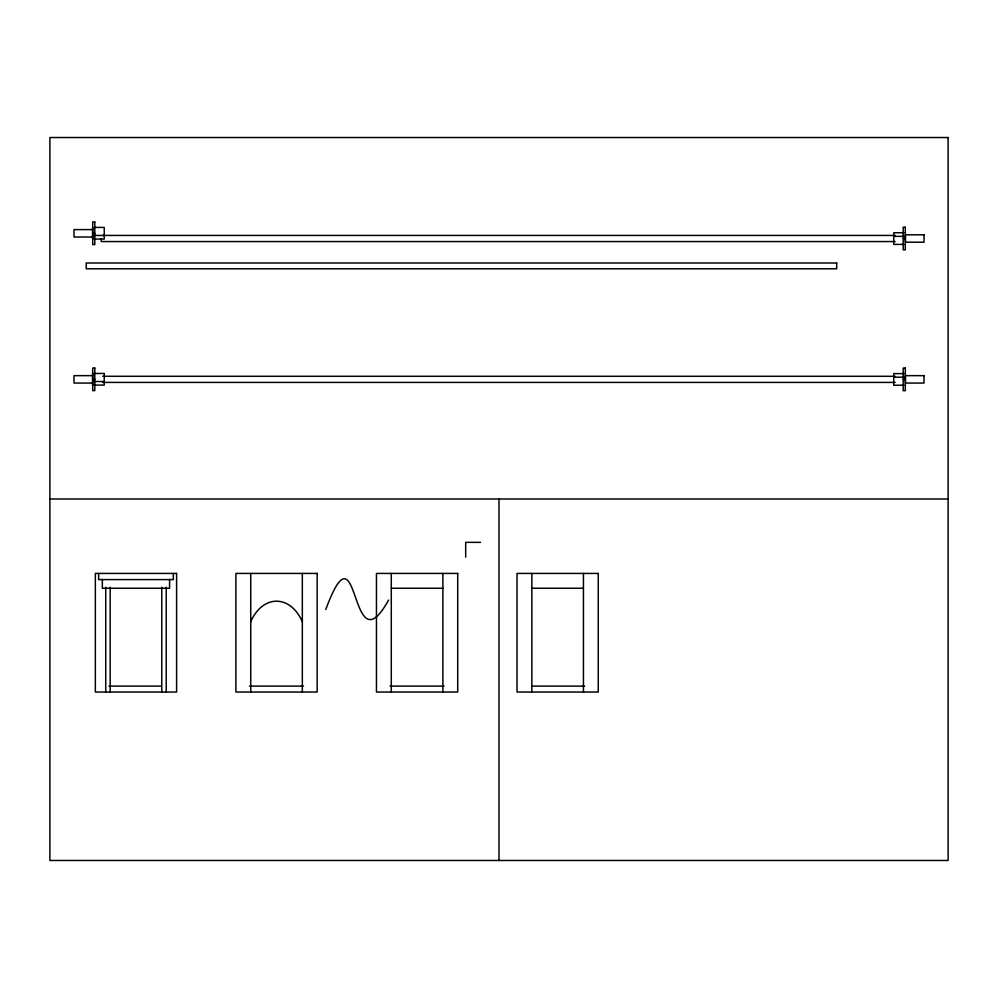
<?xml version="1.0" encoding="UTF-8"?>
<svg xmlns="http://www.w3.org/2000/svg" width="998" height="998" viewBox="0 0 998 998"><rect width="100%" height="100%" fill="white"/><g stroke="black" fill="none" stroke-linecap="round" stroke-linejoin="round"><path stroke-width="1.5" d="M325.76 609.529C360.328 516.353 348.913 671.604 388.596 600.06M250.735 621.617C262.948 594.384 290.106 594.384 302.332 621.617M94.062 227.419L104.266 227.419L104.266 239.046L94.062 239.046M92.527 229.602L73.989 229.602L73.989 237.013L92.527 237.013M903.939 232.759L893.734 232.759L893.734 244.385L903.939 244.385M92.702 233.282L94.798 233.282M102.831 235.428L895.169 235.428M94.062 235.466L104.266 235.466M893.734 236.339L903.939 236.339M903.202 238.51L905.298 238.51M895.169 241.553L101.272 241.553L101.272 238.497M94.062 373.464L104.266 373.464L104.266 385.091L94.062 385.091M903.939 373.614L893.734 373.614L893.734 385.24L903.939 385.24M92.527 375.647L73.989 375.647L73.989 383.057L92.527 383.057M102.831 376.283L895.169 376.283M893.734 377.194L903.939 377.194M92.702 379.327L94.798 379.327M903.202 379.365L905.298 379.365M94.062 381.51L104.266 381.51M102.831 382.409L895.169 382.409M49.9 499L948.1 499M480.512 542.351L465.692 542.351L465.692 557.171M391.291 588.246L442.887 588.246M531.847 588.246L583.443 588.246M108.994 686.113L161.414 686.113M249.55 686.113L303.517 686.113M390.106 686.113L444.073 686.113M532.196 686.113L584.628 686.113M583.443 573.426L583.443 692.038M531.847 573.426L531.847 692.038M499 499L499 860.476M442.887 573.426L442.887 692.038M391.291 573.426L391.291 692.038M302.332 573.426L302.332 692.038M250.735 573.426L250.735 692.038M173.315 573.426L173.315 579.589L98.64 579.589L98.64 573.426M169.585 579.351L169.585 588.246L102.357 588.246L102.357 579.351M166.217 587.286L166.217 692.038M161.776 587.286L161.776 692.038M110.179 587.286L110.179 692.038M105.726 587.286L105.726 692.038M92.602 227.419L92.602 239.046M92.602 373.464L92.602 385.091M948.1 137.524L49.9 137.524L49.9 860.476L948.1 860.476L948.1 137.524M94.798 221.98L92.702 221.98L92.702 244.597L94.798 244.597L94.798 221.98M905.298 227.207L903.202 227.207L903.202 249.824L905.298 249.824L905.298 227.207M924.011 234.792L905.473 234.792L905.473 242.202L924.011 242.202L924.011 234.792M836.711 262.998L86.215 262.998L86.215 268.786L836.711 268.786L836.711 262.998M94.798 368.025L92.702 368.025L92.702 390.642L94.798 390.642L94.798 368.025M905.298 368.062L903.202 368.062L903.202 390.667L905.298 390.667L905.298 368.062M924.011 375.647L905.473 375.647L905.473 383.057L924.011 383.057L924.011 375.647M176.596 573.426L95.346 573.426L95.346 692.038L176.596 692.038L176.596 573.426M317.152 573.426L235.902 573.426L235.902 692.038L317.152 692.038L317.152 573.426M457.708 573.426L376.458 573.426L376.458 692.038L457.708 692.038L457.708 573.426M598.264 573.426L517.014 573.426L517.014 692.038L598.264 692.038L598.264 573.426"/></g></svg>
